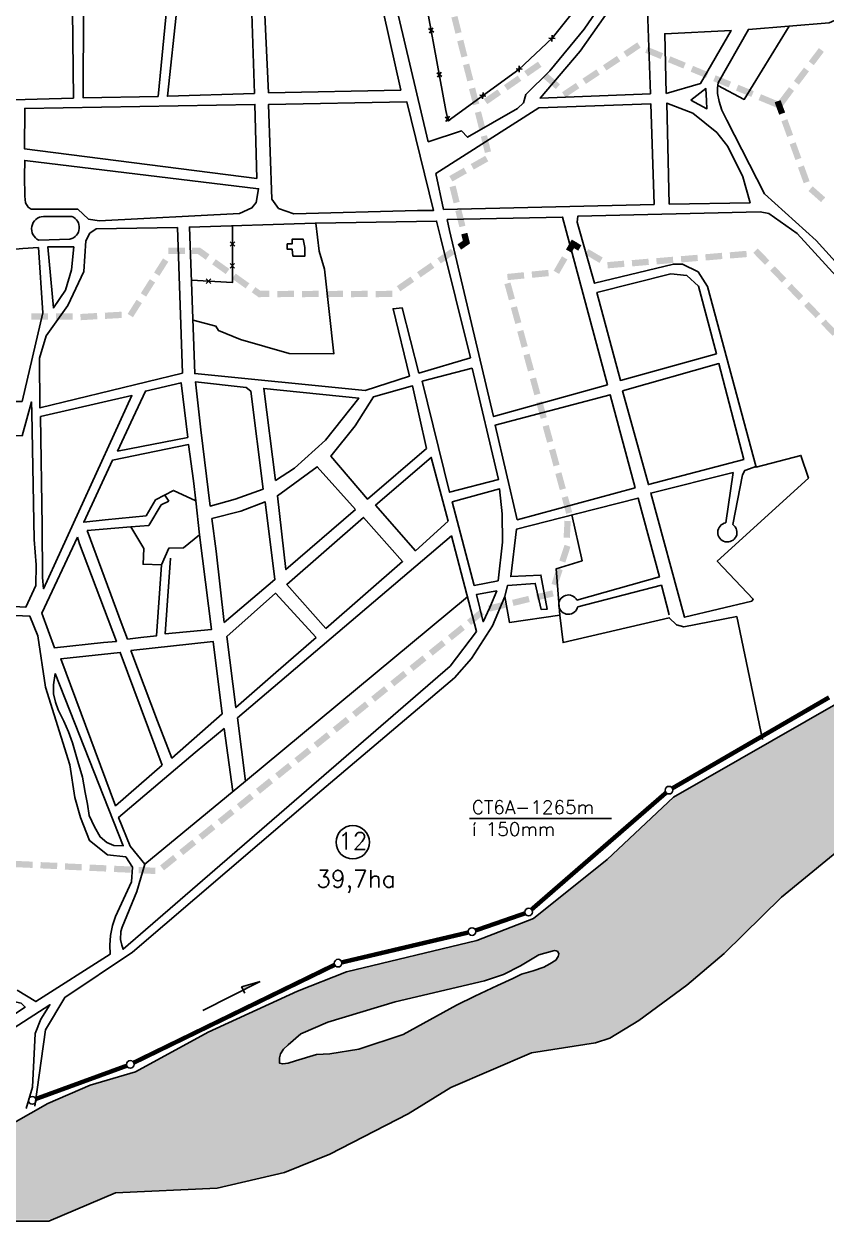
# Model space of a CAD drawing. Extents: x 539054 to 547168, y 7510998 to 7514510.
# Drawn here: x 544797 to 545613, y 7510998 to 7512217 of the extents above; entities that cross this region are included whole.
import ezdxf
from ezdxf.enums import TextEntityAlignment as Align

# ---------------------------------------------------------------- set-up
doc = ezdxf.new("R2010")
doc.units = 0
doc.header["$LTSCALE"] = 50
doc.header["$MEASUREMENT"] = 0
for name, color, linetype in [('ESTACAO', 5, 'CONTINUOUS'), ('HATCH', 4, 'CONTINUOUS'), ('LIMITE', 7, 'CONTINUOUS'), ('LIMITE-BACIA', 3, 'CONTINUOUS'), ('LIMITE-PROJETO', 1, 'CONTINUOUS'), ('RIO', 4, 'CONTINUOUS'), ('RUA', 7, 'CONTINUOUS'), ('TEXTO', 5, 'CONTINUOUS'), ('TEXTO2', 5, 'CONTINUOUS')]:
    doc.layers.add(name, color=color, linetype=linetype)
doc.styles.get("Standard").update_dxf_attribs({"font": 'ROMANSBR.SHX'})

# ---------------------------------------------------------------- blocks, each defined once
blk = doc.blocks.new('G2')
at = {"layer": 'LIMITE-BACIA'}
blk.add_solid([(-8.5, -3.3), (-8.5, 3.1), (8.5, -3.2), (8.5, 3.2)], dxfattribs=at)
blk = doc.blocks.new('X')
at = {"layer": 'LIMITE'}
for p, q in [((-0.0178, -0.0178), (0.0178, 0.0178)), ((0.0178, -0.0178), (-0.0178, 0.0178))]:
    blk.add_line(p, q, dxfattribs=at)

msp = doc.modelspace()

# ---------------------------------------------------------------- hatches: boundary and pattern name
at = {"layer": 'HATCH'}
h = msp.add_hatch(color=256, dxfattribs=at)
h.paths.add_polyline_path([(547046.3, 7512040.1), (547033.1, 7512030.7), (547000, 7512014.9), (547000, 7511891.7), (547047, 7511912.5)])
h.paths.add_polyline_path([(547000, 7512000), (546968.7, 7512000), (546959.9, 7511995.8), (546858.7, 7511961.8), (546847.4, 7511959.1), (546838.3, 7511958.6), (546822.2, 7511957.9), (546795.1, 7511966.1), (546767.3, 7511989.7), (546760.5, 7512000), (546623.7, 7512000), (546632, 7511979.3), (546657.4, 7511928.2), (546680, 7511892.4), (546707.3, 7511866.2), (546730.2, 7511854.3), (546769.1, 7511844.6), (546845.5, 7511844), (546896.4, 7511852.6), (546932.8, 7511862.1), (547000, 7511891.7)])
h.paths.add_polyline_path([(546711, 7512114.8), (546666.6, 7512200.4), (546630.3, 7512255.4), (546603.7, 7512283.7), (546562.4, 7512302.1), (546524.3, 7512307.5), (546500, 7512313.3), (546500, 7512174.4), (546504.6, 7512172.8), (546545.1, 7512150.9), (546561.9, 7512134.6), (546580.8, 7512106.9), (546623.7, 7512000), (546760.5, 7512000), (546746.7, 7512020.8)])
h.paths.add_polyline_path([(546500, 7512313.3), (546483.6, 7512317.2), (546426, 7512321.3), (546380.6, 7512312.3), (546326.1, 7512284.9), (546282.6, 7512251.3), (546240.2, 7512193.8), (546234.1, 7512185.5), (546179.5, 7512111.1), (546145.2, 7512045), (546121, 7512009.2), (546116, 7512000), (546233.7, 7512000), (546233.8, 7512000), (546257.7, 7512060.3), (546276.3, 7512096.7), (546314.2, 7512126.3), (546360.4, 7512176.5), (546398.5, 7512194.7), (546429.4, 7512195.7), (546463.5, 7512187.1), (546500, 7512174.4)])
h.paths.add_polyline_path([(546237.8, 7512103.3), (546224.4, 7512077.6), (546219.5, 7512080.2)], flags=16)
h.paths.add_polyline_path([(546203.5, 7511955.9), (546233.7, 7512000), (546116, 7512000), (546085.5, 7511943.7), (546037, 7511882.2), (546000, 7511845), (546000, 7511767.9), (546058.3, 7511767.9), (546074.6, 7511781.7), (546147.6, 7511864.4)])
h.paths.add_polyline_path([(546000, 7511713.1), (546000, 7511845), (545933.7, 7511778.3), (545879.8, 7511739.3), (545878.5, 7511737.8), (545876.4, 7511732.2), (545875, 7511733.9), (545787, 7511635.1), (545755.9, 7511610.9), (545709.7, 7511568.7), (545661.6, 7511533.6), (545625.2, 7511525.9), (545580, 7511500), (545782.6, 7511500), (545833, 7511541.2), (545879.6, 7511585.3), (545924.5, 7511637.6)])
h.paths.add_polyline_path([(545669.9, 7511412.1), (545682.8, 7511425.7), (545745.5, 7511469.8), (545782.6, 7511500), (545580, 7511500), (545500, 7511454.1), (545500, 7511263), (545509.4, 7511271), (545567.6, 7511328.3)])
h.paths.add_polyline_path([(545471.4, 7511238.7), (545500, 7511263), (545500, 7511454.1), (545457.7, 7511429.9), (545390.2, 7511366.5), (545315.3, 7511306.4), (545257.7, 7511284), (545125.1, 7511252.3), (545075.1, 7511232.5), (545000, 7511198), (545000, 7511033.7), (545062, 7511048.1), (545108, 7511066.8), (545187.6, 7511107.8), (545231, 7511134.6), (545313.3, 7511169.7), (545378.5, 7511180), (545392.8, 7511184.7), (545422.4, 7511202.6)])
h.paths.add_polyline_path([(545340.5, 7511267.9), (545338, 7511264.3), (545332, 7511260.3), (545325.7, 7511257), (545315, 7511253.3), (545302.9, 7511249.8), (545294.1, 7511245.5), (545278.7, 7511238.3), (545255.6, 7511227.5), (545236.8, 7511218.5), (545182.7, 7511188.4), (545137.6, 7511173.7), (545107.9, 7511169), (545094.3, 7511168.1), (545072.9, 7511161.7), (545065.7, 7511159.2), (545060.1, 7511158.6), (545056.8, 7511159.3), (545056.9, 7511164.9), (545057.8, 7511168.9), (545060.7, 7511173.6), (545065.7, 7511178), (545078.4, 7511189.2), (545106, 7511201.2), (545174.5, 7511221.9), (545265.4, 7511243.1), (545284.9, 7511249.5), (545302.1, 7511258.3), (545320.8, 7511269.4), (545337.3, 7511274), (545341.5, 7511272.6)], flags=16)
h.paths.add_polyline_path([(545000, 7511198), (544984.3, 7511190.8), (544910.2, 7511150.6), (544864.2, 7511137), (544820.8, 7511118.3), (544695.6, 7511047.2), (544667.5, 7511035.5), (544601.2, 7511017.8), (544571.4, 7511000), (544825.5, 7511000), (544889.9, 7511027.5), (544993.2, 7511032.1), (545000, 7511033.7)])
h.paths.add_polyline_path([(545946, 7511768.7), (546016.9, 7511768.7), (546016.9, 7511789.7), (545946, 7511789.7)], flags=9)
h.paths.add_polyline_path([(546052.6, 7511810.8), (546113.7, 7511871.1), (546083.7, 7511901.5), (546022.6, 7511841.1)], flags=24)
h.paths.add_polyline_path([(545945.8, 7511745.6), (546044.8, 7511745.6), (546044.8, 7511767.6), (545945.8, 7511767.6)], flags=9)
h.paths.add_polyline_path([(545892.4, 7511701.2), (545962.6, 7511701.2), (545962.6, 7511726.1), (545892.4, 7511726.1)], flags=24)
h.paths.add_polyline_path([(545892, 7511726.7), (545926.5, 7511726.7), (545926.5, 7511747.3), (545892, 7511747.3)], flags=24)
h.paths.add_polyline_path([(545824.6, 7511588.4), (545881.3, 7511632.8), (545854.9, 7511666.4), (545798.3, 7511622)], flags=24)
h.paths.add_polyline_path([(545573.9, 7511376.4), (545722.4, 7511487.7), (545691.5, 7511529), (545542.9, 7511417.7)], flags=9)
h.paths.add_polyline_path([(545406.2, 7511246.8), (545471.8, 7511296.9), (545445.9, 7511330.8), (545380.3, 7511280.7)], flags=24)

# ---------------------------------------------------------------- linework, layer by layer
at = {"layer": 'ESTACAO'}
for p, q in [((544978.8, 7511212.9), (545037.1, 7511242.3)), ((545037.1, 7511242.3), (545018.2, 7511236.9)), ((545021.4, 7511230.4), (545018.2, 7511236.9))]:
    msp.add_line(p, q, dxfattribs=at)
at = {"layer": 'ESTACAO', "const_width": 4.5}
for points in [[(545456.6, 7511439), (545616.1, 7511531.5)], [(545313.2, 7511315.6), (545450.3, 7511434.6)], [(545256.4, 7511294.4), (545306.6, 7511311.8)], [(545120.2, 7511261.9), (545248.9, 7511292.3)], [(544908.3, 7511159.8), (545112.9, 7511259.4)], [(544808.7, 7511122.9), (544901.2, 7511156.7)]]:
    msp.add_lwpolyline(points, dxfattribs=at)
at = {"layer": 'ESTACAO'}
for centre in [(545453.2, 7511437.1), (545453.2, 7511437.1), (545310.3, 7511313.1), (545310.3, 7511313.1), (545252.7, 7511293.2), (545116.4, 7511261.1), (545116.4, 7511261.1), (544904.8, 7511158.1), (544805.1, 7511121.5)]:
    msp.add_circle(centre, 3.89, dxfattribs=at)
msp.add_solid([(545018.2, 7511236.9), (545019.8, 7511233.6), (545037.1, 7511242.3)], dxfattribs=at)
at = {"layer": 'LIMITE', "linetype": 'CONTINUOUS'}
for points in [[(545604.5, 7512766.7), (545660.5, 7512732.7), (545376.4, 7512255), (545334.4, 7512202.4), (545300.2, 7512170.4), (545228.4, 7512118.1), (545226.1, 7512128.7), (545199.3, 7512274.7), (545207.1, 7512279.2), (545178.4, 7512430.9)], [(544967.1, 7511955.9), (545008.9, 7511953.6), (545008.9, 7512011.4)]]:
    msp.add_lwpolyline(points, dxfattribs=at)
at = {"layer": 'LIMITE-BACIA'}
for points in [[(545568.1, 7512131.9), (545565, 7512138.9), (545580.4, 7512148.6), (545575.3, 7512152.4)], [(545544.3, 7512139.2), (545546.8, 7512145.2), (545564.5, 7512130.8), (545563.9, 7512138.1)], [(545560.7, 7512137), (545566.7, 7512139.2), (545565.3, 7512124.4), (545571.4, 7512126.6)], [(545241.6, 7511987.1), (545237.9, 7511992.4), (545250.7, 7511993.4), (545247, 7511998.7)], [(545250.7, 7511993.4), (545244.4, 7511991.9), (545248, 7512004.2), (545241.7, 7512002.6)], [(545354.2, 7511997.3), (545359.8, 7511994.1), (545348.3, 7511987.2), (545353.9, 7511984)], [(545364, 7511991.5), (545360.8, 7511986), (545354.3, 7511997.3), (545351, 7511991.8)], [(544967.8, 7511982.7), (544967.8, 7511989.1), (544984.8, 7511982.7), (544975.8, 7511989.2)], [(544967.9, 7511986.7), (544975.7, 7511989.1), (544981.7, 7511976.8), (544985.5, 7511982.1)], [(545028.5, 7511943.7), (545032.2, 7511948.9), (545035.4, 7511938.7), (545046.1, 7511939)], [(545035.4, 7511938.7), (545029.5, 7511945.2), (545046.5, 7511938.8), (545046.5, 7511945.2)]]:
    msp.add_solid(points, dxfattribs=at)
at = {"layer": 'RIO', "linetype": 'CONTINUOUS'}
for p, q in [((545625.2, 7511525.9), (545457.7, 7511429.9)), ((545457.7, 7511429.9), (545390.2, 7511366.5)), ((545567.6, 7511328.3), (545669.9, 7511412.1)), ((545390.2, 7511366.5), (545315.3, 7511306.4)), ((545509.4, 7511271), (545567.6, 7511328.3)), ((545315.3, 7511306.4), (545257.7, 7511284)), ((545257.7, 7511284), (545125.1, 7511252.3)), ((545471.4, 7511238.7), (545509.4, 7511271)), ((545125.1, 7511252.3), (545075.1, 7511232.5)), ((545422.4, 7511202.6), (545471.4, 7511238.7)), ((545075.1, 7511232.5), (544984.3, 7511190.8)), ((545392.8, 7511184.7), (545422.4, 7511202.6)), ((544984.3, 7511190.8), (544910.2, 7511150.6)), ((545313.3, 7511169.7), (545378.5, 7511180)), ((545378.5, 7511180), (545392.8, 7511184.7)), ((545231, 7511134.6), (545313.3, 7511169.7)), ((544910.2, 7511150.6), (544864.2, 7511137)), ((544864.2, 7511137), (544820.8, 7511118.3)), ((545187.6, 7511107.8), (545231, 7511134.6)), ((544820.8, 7511118.3), (544695.6, 7511047.2)), ((545108, 7511066.8), (545187.6, 7511107.8)), ((545062, 7511048.1), (545108, 7511066.8)), ((544993.2, 7511032.1), (545062, 7511048.1)), ((544889.9, 7511027.5), (544993.2, 7511032.1)), ((544821.9, 7510998.5), (544889.9, 7511027.5)), ((544568.2, 7510998.1), (544821.9, 7510998.5))]:
    msp.add_line(p, q, dxfattribs=at)
msp.add_lwpolyline([(545320.8, 7511269.4), (545302.1, 7511258.3), (545284.9, 7511249.5), (545265.4, 7511243.1), (545174.5, 7511221.9), (545106, 7511201.2), (545078.4, 7511189.2), (545065.7, 7511178), (545060.7, 7511173.6), (545057.8, 7511168.9), (545056.9, 7511164.9), (545056.8, 7511159.3), (545060.1, 7511158.6), (545065.7, 7511159.2), (545072.9, 7511161.7), (545094.3, 7511168.1), (545107.9, 7511169), (545137.6, 7511173.7), (545182.7, 7511188.4), (545236.8, 7511218.5), (545255.6, 7511227.5), (545278.7, 7511238.3), (545294.1, 7511245.5), (545302.9, 7511249.8), (545315, 7511253.3), (545325.7, 7511257), (545332, 7511260.3), (545338, 7511264.3), (545340.5, 7511267.9), (545341.1, 7511270.6), (545340, 7511273.1), (545338.4, 7511273.6), (545336.8, 7511273.9)], close=True, dxfattribs=at)
at = {"layer": 'RUA'}
for p, q in [((544816.4, 7512020.9), (544845.3, 7512020.9)), ((544811.7, 7511996.7), (544843.5, 7511997.8))]:
    msp.add_line(p, q, dxfattribs=at)
at = {"layer": 'RUA', "linetype": 'CONTINUOUS'}
for points in [[(545367.7, 7512450), (545130.2, 7512426), (545208.1, 7512096.9), (545241.9, 7512107.9), (545248.1, 7512101.5), (545299.1, 7512130.6), (545305.1, 7512136.4), (545307.5, 7512144.9), (545332, 7512168.9), (545366.7, 7512211.4), (545431.5, 7512305.9), (545681.4, 7512733.6)], [(545781.1, 7512349.3), (545773.4, 7512317.7), (545757.1, 7512293.8), (545757, 7512290.3), (545773, 7512279.9), (545765.2, 7512268.3), (545750.7, 7512276.9), (545616.1, 7512217.7), (545534, 7512211.2), (545503.2, 7512156.9), (545502.4, 7512151.7), (545502.6, 7512146.1), (545504.1, 7512137.9), (545507, 7512129), (545511.9, 7512118.7), (545550.3, 7512043.8), (545602.9, 7511996.3), (545775.7, 7511805.8), (545798.1, 7511790), (545812.7, 7511812.6)], [(545502.8, 7512154.2), (545529.8, 7512139.9), (545575.4, 7512214.5)], [(545511, 7511709), (545518.4, 7511760.3), (545434.6, 7511739.3), (545469, 7511613.1), (545537.4, 7511629.4), (545538.9, 7511631.5), (545502.3, 7511670.2), (545595, 7511754.4), (545587.4, 7511777.7), (545541.8, 7511765.7), (545492.4, 7511949.5), (545482.7, 7511964.4), (545467, 7511972.3), (545457.7, 7511972.4), (545377.2, 7511952.8), (545359.7, 7512015.2), (545360.4, 7512021.2), (545545.9, 7512025.6), (545554.8, 7512023.8), (545583.6, 7512003.5), (545778.5, 7511790.4)], [(545092.9, 7512014.1), (544965.1, 7512010), (544970.5, 7511860.9), (545143.8, 7511843.7), (545189, 7511858.4), (545172.4, 7511926.9), (545181.7, 7511927.8), (545198.6, 7511861.5), (545251, 7511877.1), (545220.7, 7511999.9), (545216.6, 7512016.1), (545093.7, 7512014.1), (545097, 7511985.6), (545102.7, 7511967.1), (545111.9, 7511881), (545066.5, 7511881.3), (545016.9, 7511895.7), (544994.5, 7511904.8), (544992, 7511909.1), (544968.9, 7511915.4)], [(545542.5, 7511766.7), (545530.3, 7511762.4), (545528.1, 7511758.1), (545518.3, 7511707.3)], [(544905.4, 7511705.1), (544923.7, 7511706.3), (544936.4, 7511727.3), (544944.1, 7511731.1)], [(545548.4, 7511488.7), (545522.2, 7511613.7), (545468.4, 7511603.4), (545460.8, 7511605.2), (545453.4, 7511612.6), (545345.4, 7511587.3), (545341.9, 7511615.1), (545291, 7511607.7), (545286.2, 7511634.2), (545288.7, 7511645.2), (545317.1, 7511647.4), (545323.2, 7511620.8), (545329.1, 7511621.2), (545322.8, 7511655.9), (545292.1, 7511654.5), (545297.8, 7511702.6), (545359, 7511718.3), (545421.7, 7511734.3), (545443.5, 7511654.1), (545359.5, 7511630.5)], [(545341.9, 7511615.1), (545338.3, 7511662.3), (545364.7, 7511670.5), (545354.2, 7511717.1)], [(544945.7, 7511673.3), (544940.4, 7511596.1), (544987.7, 7511600.6), (544975.3, 7511696.8), (544958.9, 7511683.8), (544944, 7511683.2), (544936.6, 7511666.3)], [(545360.4, 7511623.8), (545445.4, 7511645.6), (545453.5, 7511615.5)], [(544807.7, 7511115.5), (544818.5, 7511193.4), (544838.2, 7511226.3), (544907.3, 7511272.4), (545099.7, 7511437), (545234.7, 7511551.4), (545252.3, 7511571.2), (545273.5, 7511604.2), (545286.2, 7511634.2)], [(545022, 7511446.3), (545248, 7511633.7)], [(544735.3, 7511617.2), (544802.8, 7511614.1), (544810.9, 7511594.2), (544818.7, 7511541.9), (544843.5, 7511462.9), (544848.3, 7511429.7), (544854.1, 7511409.3), (544863.5, 7511385.8), (544881.8, 7511371.2), (544900.2, 7511369.2), (544907, 7511358.9), (544906.2, 7511344), (544889.8, 7511308.6), (544886.8, 7511299.4), (544884.7, 7511289.4), (544883.9, 7511279.3), (544884.4, 7511270.1), (544808.6, 7511222), (544789.7, 7511233.6)], [(544919.8, 7511361.9), (544904.9, 7511380.1), (544893, 7511409.3), (544970.8, 7511475.4), (545000.3, 7511499.7), (545009.4, 7511435.9)], [(544798.9, 7511113.1), (544805.5, 7511135), (544808.1, 7511189.4), (544813.9, 7511204), (544823.1, 7511218.8), (544535.6, 7511033.6), (544491.9, 7510997.7)]]:
    msp.add_lwpolyline(points, dxfattribs=at)
for points in [[(545434.5, 7512145.7), (545429.3, 7512288.4), (545401.4, 7512244.4), (545362.7, 7512189), (545321.9, 7512141.2)], [(545180.1, 7512149.4), (545045.7, 7512146.7), (545040.5, 7512255), (545150.6, 7512281.5)], [(545031.2, 7512145.8), (544942.7, 7512143.2), (544952.5, 7512234.9), (545028.2, 7512237.4)], [(544847, 7512141.2), (544711.2, 7512137.4), (544694.5, 7512141.8), (544677.7, 7512154.5), (544670.3, 7512165.8), (544661.5, 7512217.1), (544712.1, 7512228.5), (544846, 7512230.5)], [(544933.4, 7512142.9), (544857, 7512141.4), (544857.1, 7512232.8), (544942.1, 7512234)], [(545033.8, 7512059.4), (544797.1, 7512089.8), (544797.4, 7512130.8), (545031.8, 7512134.9)], [(545055.8, 7512028.8), (545071.5, 7512023.5), (545197.3, 7512026.8), (545213.6, 7512027), (545186.3, 7512137.6), (545045.6, 7512134.8), (545049, 7512038.5)], [(545438.2, 7512033), (545223.8, 7512028), (545215.8, 7512064.4), (545320.7, 7512131.2), (545434.6, 7512135.6)], [(545453.4, 7512033.3), (545451.1, 7512136.2), (545477.3, 7512125.9), (545502, 7512106.1), (545513.1, 7512092), (545528.2, 7512061.2), (545535.7, 7512034.8)], [(544851.5, 7512028.1), (544803.9, 7512028.4), (544801, 7512030.3), (544798.1, 7512034.6), (544797.5, 7512041.4), (544797.3, 7512061.8), (544797.4, 7512077.9), (545035.4, 7512049.1), (545032.9, 7512035.1), (545028.6, 7512029.6), (545016, 7512023.7), (544873.3, 7512016.4), (544862.5, 7512018.2)], [(545390.7, 7511849.5), (545344.8, 7512020.2), (545227.5, 7512017.7), (545229.9, 7512006.7), (545274.7, 7511817.2)], [(544958.1, 7511861.5), (544812.9, 7511826), (544812.4, 7511876.5), (544819.3, 7511899.4), (544841.2, 7511930.2), (544857.7, 7511965), (544859.7, 7511996), (544863.6, 7512003.8), (544870.3, 7512008.1), (544952.8, 7512009.5)], [(544794.8, 7511832.6), (544756.1, 7511832.5), (544751.9, 7511835.9), (544706.8, 7511980.4), (544795.5, 7511988.4), (544811.3, 7511989.1), (544816, 7511922.7)], [(544847.3, 7511989.8), (544821.1, 7511990), (544826.6, 7511927.7), (544838.8, 7511945.9), (544844.9, 7511966.6)], [(545501.4, 7511880.9), (545403.8, 7511854.1), (545379.8, 7511943.6), (545455, 7511962.3), (545471.2, 7511960.9), (545483.3, 7511950)], [(545406, 7511843.5), (545504, 7511871.2), (545529.2, 7511773.4), (545432.2, 7511748.1)], [(544963.6, 7511795.8), (544891.9, 7511782.2), (544907.8, 7511816.2), (544920.2, 7511843.2), (544956.6, 7511851.6)], [(545040.2, 7511743.2), (545011.5, 7511733.2), (544986.3, 7511726.1), (544976.8, 7511803.8), (544971.2, 7511852.5), (545022.9, 7511846.9), (545027.5, 7511843.1)], [(545206.4, 7511784.6), (545146.3, 7511733.3), (545109, 7511776.9), (545133.8, 7511807.7), (545152.3, 7511837.4), (545192.2, 7511848.4)], [(544815.3, 7511706.2), (544815.7, 7511653.5), (544816.4, 7511642), (544906.6, 7511838.6), (544813.5, 7511817.2)], [(545052.8, 7511752.3), (545040.8, 7511845.9), (545137.4, 7511836), (545103.5, 7511793.3), (545071.9, 7511764.8)], [(545418.9, 7511744.6), (545298.7, 7511712.3), (545276.3, 7511808.6), (545393.3, 7511839.5)], [(544809.1, 7511666.4), (544808.9, 7511645.5), (544798.7, 7511623.4), (544749.1, 7511626), (544752.1, 7511707), (544758.7, 7511734.9), (544761.2, 7511798.1), (544794.8, 7511797.8), (544804.3, 7511832.1), (544804.8, 7511821.5), (544807, 7511692.2)], [(544971.6, 7511731.5), (544948.8, 7511742.1), (544930.7, 7511732.5), (544921, 7511716.1), (544879.4, 7511712.1), (544857.5, 7511709.7), (544886.9, 7511773), (544964.2, 7511788.8), (544969.3, 7511751.9)], [(545228.4, 7511710.8), (545211.2, 7511775.7), (545154.5, 7511727), (545195.1, 7511680.7)], [(545134.1, 7511722.7), (545095.2, 7511766.1), (545054.7, 7511736.7), (545063.2, 7511661.6)], [(545000.5, 7511607.6), (545052, 7511651.4), (545042.2, 7511730.4), (545017.3, 7511721), (544988, 7511713.4), (544992.4, 7511680.2)], [(545103.8, 7511601.5), (545182.1, 7511669.8), (545142.2, 7511714.7), (545064.1, 7511646.3)], [(544860.9, 7511701.4), (544896.7, 7511605), (544902.2, 7511590.9), (544915.7, 7511592.5), (544931.4, 7511594), (544936.6, 7511666.3), (544917.9, 7511667), (544918.8, 7511683), (544905.4, 7511705.1)], [(544851, 7511694.5), (544814.8, 7511617.3), (544827.7, 7511582), (544877.5, 7511587.3), (544890.8, 7511588.5), (544853.3, 7511687.9)], [(545230.6, 7511563.3), (545257.3, 7511598.5), (545231.7, 7511695.8), (545014, 7511510.7), (545022, 7511446.3), (544919.8, 7511361.9), (544911.6, 7511334), (544896.5, 7511297.8), (544895.1, 7511293.3), (544894.8, 7511285.2), (544896.2, 7511279.3), (544897.5, 7511275.2)], [(545270.7, 7511622.9), (545263.9, 7511608.5), (545257.2, 7511636.1), (545277.8, 7511639.8)], [(545094, 7511592.3), (545053.1, 7511556.7), (545012.4, 7511521.1), (545003.3, 7511593.5), (545052.7, 7511637.5)], [(544905.3, 7511579.1), (544932.6, 7511507.3), (544947.3, 7511469.7), (544998.3, 7511514.7), (544989.2, 7511588.5)], [(544937.3, 7511462.6), (544889.9, 7511421.2), (544834.1, 7511570.7), (544894.6, 7511577.2)], [(544685.9, 7511159.2), (544636.2, 7511138), (544613, 7511126.5), (544594.7, 7511118.8), (544577.4, 7511114.2), (544572.5, 7511115.5), (544570.2, 7511119.2), (544575.8, 7511128.7), (544588.2, 7511142.5), (544610.7, 7511149.3), (544632.2, 7511155.7), (544655.4, 7511164.5), (544681.5, 7511176.5), (544738.2, 7511216), (544766.1, 7511223.9), (544783.1, 7511222.9), (544793.7, 7511220.3), (544797.9, 7511216.4), (544724.1, 7511167.4)]]:
    msp.add_lwpolyline(points, close=True, dxfattribs=at)
at = {"layer": 'RUA'}
for points in [[(545450.3, 7512146), (545485.4, 7512156), (545516.3, 7512210.2), (545448.9, 7512206.7), (545450.3, 7512146)], [(545475.5, 7512139.2), (545490.8, 7512150.9), (545491.2, 7512138.4), (545491.8, 7512130.5), (545475.5, 7512139.2)], [(545064.7, 7511993), (545069.6, 7511992.9), (545069.7, 7511997.8), (545081, 7511997.7), (545082.5, 7511989.4), (545082.4, 7511980.4), (545070.4, 7511980.5), (545069.6, 7511987.4), (545064.7, 7511987.4), (545064.7, 7511993)], [(545201.8, 7511853.1), (545252.7, 7511866.4), (545279.8, 7511753.3), (545229.9, 7511740.3), (545201.8, 7511853.1)], [(544944.1, 7511731.1), (544939.9, 7511737.4)], [(545254.9, 7511645.5), (545279.3, 7511650.2), (545283.8, 7511689.4), (545283.4, 7511718.3), (545280.7, 7511743.7), (545232.6, 7511730.4), (545254.9, 7511645.5)], [(544975.3, 7511696.8), (544971.6, 7511731.5)], [(544828.3, 7511555.9), (544897.8, 7511380.6), (544888.1, 7511380.7), (544880.9, 7511383.7), (544874.1, 7511389.6), (544868.3, 7511399.8), (544863.1, 7511411.5), (544861.2, 7511422.7), (544858.9, 7511434.8), (544856.1, 7511450.4), (544851.4, 7511466.4), (544846.2, 7511485.4), (544841.9, 7511496.6), (544837.1, 7511507.3), (544831.4, 7511519), (544828.6, 7511526.8), (544826.7, 7511535), (544826.7, 7511544.3), (544828.3, 7511555.9)]]:
    msp.add_lwpolyline(points, dxfattribs=at)
for centre, radius, start, end in [((544817.1, 7512008.2), 12.7, 92.7835, 245.1968), ((544840.9, 7512009.6), 12.1, 282.3883, 68.703), ((545512.6, 7511699.4), 9.78, 99.4969, 54.339), ((545350.8, 7511625.9), 9.82, 27.6119, 347.7395)]:
    msp.add_arc(centre, radius, start, end, dxfattribs=at)
at = {"layer": 'TEXTO'}
msp.add_line((545250, 7511408.4), (545394.5, 7511408.4), dxfattribs=at)
at = {"layer": 'TEXTO2'}
msp.add_circle((545131.3, 7511384.1), 17, dxfattribs=at)

# ---------------------------------------------------------------- block references
at = {"layer": 'LIMITE', "xscale": 127.2121291432586, "yscale": 127.2121291432586, "zscale": 127.2121291432586}
for p, rotation in [((545211.1, 7512210.1), 100.4133226899466), ((545334.1, 7512202.1), 223.0813494483656), ((545219.4, 7512165.1), 100.4133226899466), ((545300.7, 7512170.8), 223.0813494483656), ((545263.7, 7512143.8), 216.0741989943806), ((545227.9, 7512120.1), 102.0660210626072), ((545008.9, 7511992.8), 89.99233593320284), ((545008.7, 7511970.6), 89.99233593320284), ((544984.5, 7511955), 89.99233593320284)]:
    msp.add_blockref('X', p, dxfattribs=dict(at, rotation=rotation))
at = {"layer": 'LIMITE-PROJETO'}
for p, rotation in [((545236.8, 7512215.8), 103.9116238720015), ((545242.8, 7512191.6), 103.9116238720015), ((545415.6, 7512190.6), 33.46660684611819), ((545438.1, 7512187.2), 337.3221954513032), ((545603.1, 7512183.5), 52.59288075665957), ((545248.8, 7512167.3), 103.9116238720015), ((545314.6, 7512170.9), 34.40005588872796), ((545394.8, 7512176.8), 33.46660684611819), ((545461.2, 7512177.6), 337.3221954513032), ((545294, 7512156.7), 34.40005588872796), ((545333.7, 7512158.5), 319.0571093534135), ((545373.9, 7512163.1), 33.46660684611819), ((545484.3, 7512167.9), 337.3221954513032), ((545507.3, 7512158.3), 337.3221954513032), ((545587.9, 7512163.6), 52.59288075665957), ((545254.8, 7512143), 103.9116238720015), ((545353.1, 7512149.3), 33.46660684611819), ((545530.4, 7512148.7), 337.3221954513032), ((545273.4, 7512142.6), 34.40005588872796), ((545260.8, 7512118.8), 103.9116238720015), ((545573.6, 7512110.8), 289.6560798218138), ((545266.8, 7512094.5), 103.9116238720015), ((545582, 7512087.3), 289.6560798218138), ((545260.3, 7512075.6), 29.34137799332781), ((545238.5, 7512063.4), 29.34137799332781), ((545590.4, 7512063.7), 289.6560798218138), ((545234.9, 7512043.2), 103.6582371913589), ((545603.7, 7512043.5), 318.1795391147674), ((545240.8, 7512018.9), 103.6582371913589), ((544952.2, 7511986), 359.9024902221794), ((545226.1, 7511980.5), 34.44938103276318), ((545376.7, 7511980.6), 149.0531614121786), ((545473.9, 7511977.9), 184.6075812857266), ((545498.8, 7511979.9), 184.6075812857266), ((545523.7, 7511981.9), 184.6075812857266), ((545547.1, 7511979.9), 133.6543134621219), ((544936.3, 7511969.3), 57.35439345531921), ((544997, 7511969.8), 324.264270641684), ((545205.5, 7511966.4), 34.44938103276318), ((545342.8, 7511971.3), 239.726893071139), ((545399.1, 7511971.9), 184.6075812857266), ((545424, 7511973.9), 184.6075812857266), ((545448.9, 7511975.9), 184.6075812857266), ((545564.4, 7511961.8), 133.6543134621219), ((544922.8, 7511948.2), 57.35439345531921), ((545017.3, 7511955.2), 324.264270641684), ((545184.9, 7511952.2), 34.44938103276318), ((545297.2, 7511960), 185.4367114836068), ((545322.1, 7511962.4), 185.4367114836068), ((545291.1, 7511944.6), 285.0145035775088), ((545581.6, 7511943.8), 133.6543134621219), ((544909.4, 7511927.2), 57.35439345531921), ((545598.9, 7511925.7), 133.6543134621219), ((544812.7, 7511919.2), 359.61491082845), ((544837.7, 7511919), 359.61491082845), ((544862.7, 7511919), 3.00404639188827), ((544887.6, 7511920.3), 3.00404639188827), ((545297.6, 7511920.5), 285.0145035775088), ((545616.1, 7511907.6), 133.6543134621219), ((545304.1, 7511896.3), 285.0145035775088), ((545310.5, 7511872.2), 285.0145035775088), ((545317, 7511848), 285.0145035775088), ((545323.5, 7511823.9), 285.0145035775088), ((545330, 7511799.7), 285.0145035775088), ((545336.5, 7511775.6), 285.0145035775088), ((545342.9, 7511751.5), 285.0145035775088), ((545349.4, 7511727.3), 285.0145035775088), ((545349.6, 7511702.5), 266.6313135395383), ((545347.3, 7511677.7), 251.553543046496), ((545339.3, 7511654), 251.553543046496), ((545326.9, 7511635.3), 193.2872468443589), ((545278.2, 7511623.8), 193.2872468443589), ((545302.5, 7511629.6), 193.2872468443589), ((545256.3, 7511613), 218.6312466542723), ((545236.8, 7511597.4), 218.6312466542723), ((545217.3, 7511581.8), 218.6312466542723), ((545197.7, 7511566.2), 218.6312466542723), ((545178.2, 7511550.6), 218.6312466542723), ((545158.7, 7511535), 218.6312466542723), ((545139.2, 7511519.4), 218.6312466542723), ((545119.6, 7511503.7), 218.6312466542723), ((545100.1, 7511488.1), 218.6312466542723), ((545080.6, 7511472.5), 218.6312466542723), ((545061, 7511456.9), 218.6312466542723), ((545041.5, 7511441.3), 218.6312466542723), ((545022, 7511425.7), 218.6312466542723), ((545002.4, 7511410.1), 218.6312466542723), ((544982.9, 7511394.5), 218.6312466542723), ((544963.4, 7511378.9), 218.6312466542723), ((544943.9, 7511363.3), 218.6312466542723), ((544797, 7511361.5), 177.1691789624993), ((544822, 7511360.3), 177.1691789624993), ((544846.9, 7511359), 177.1691789624993), ((544871.9, 7511357.8), 177.1691789624993), ((544896.9, 7511356.6), 177.1691789624993), ((544921.9, 7511355.3), 177.1691789624993)]:
    msp.add_blockref('G2', p, dxfattribs=dict(at, rotation=rotation))
for p in [(545063, 7511942), (545088, 7511942), (545113, 7511942), (545138, 7511942), (545163, 7511942)]:
    msp.add_blockref('G2', p, dxfattribs=at)

# ---------------------------------------------------------------- texts
at = {"layer": 'TEXTO'}
for s, p in [('CT6A-1265m', (545252.5, 7511412.9)), ('%%237 150mm', (545252.5, 7511390.6))]:
    msp.add_text(s, height=13.75, dxfattribs=at).set_placement(p)
at = {"layer": 'TEXTO2'}
msp.add_text('12', height=17.5, dxfattribs=at).set_placement((545131.2, 7511376.6), align=Align.CENTER)
msp.add_text('39,7ha', height=17.5, dxfattribs=at).set_placement((545094.1, 7511338.1))

doc.saveas('drawing.dxf')
